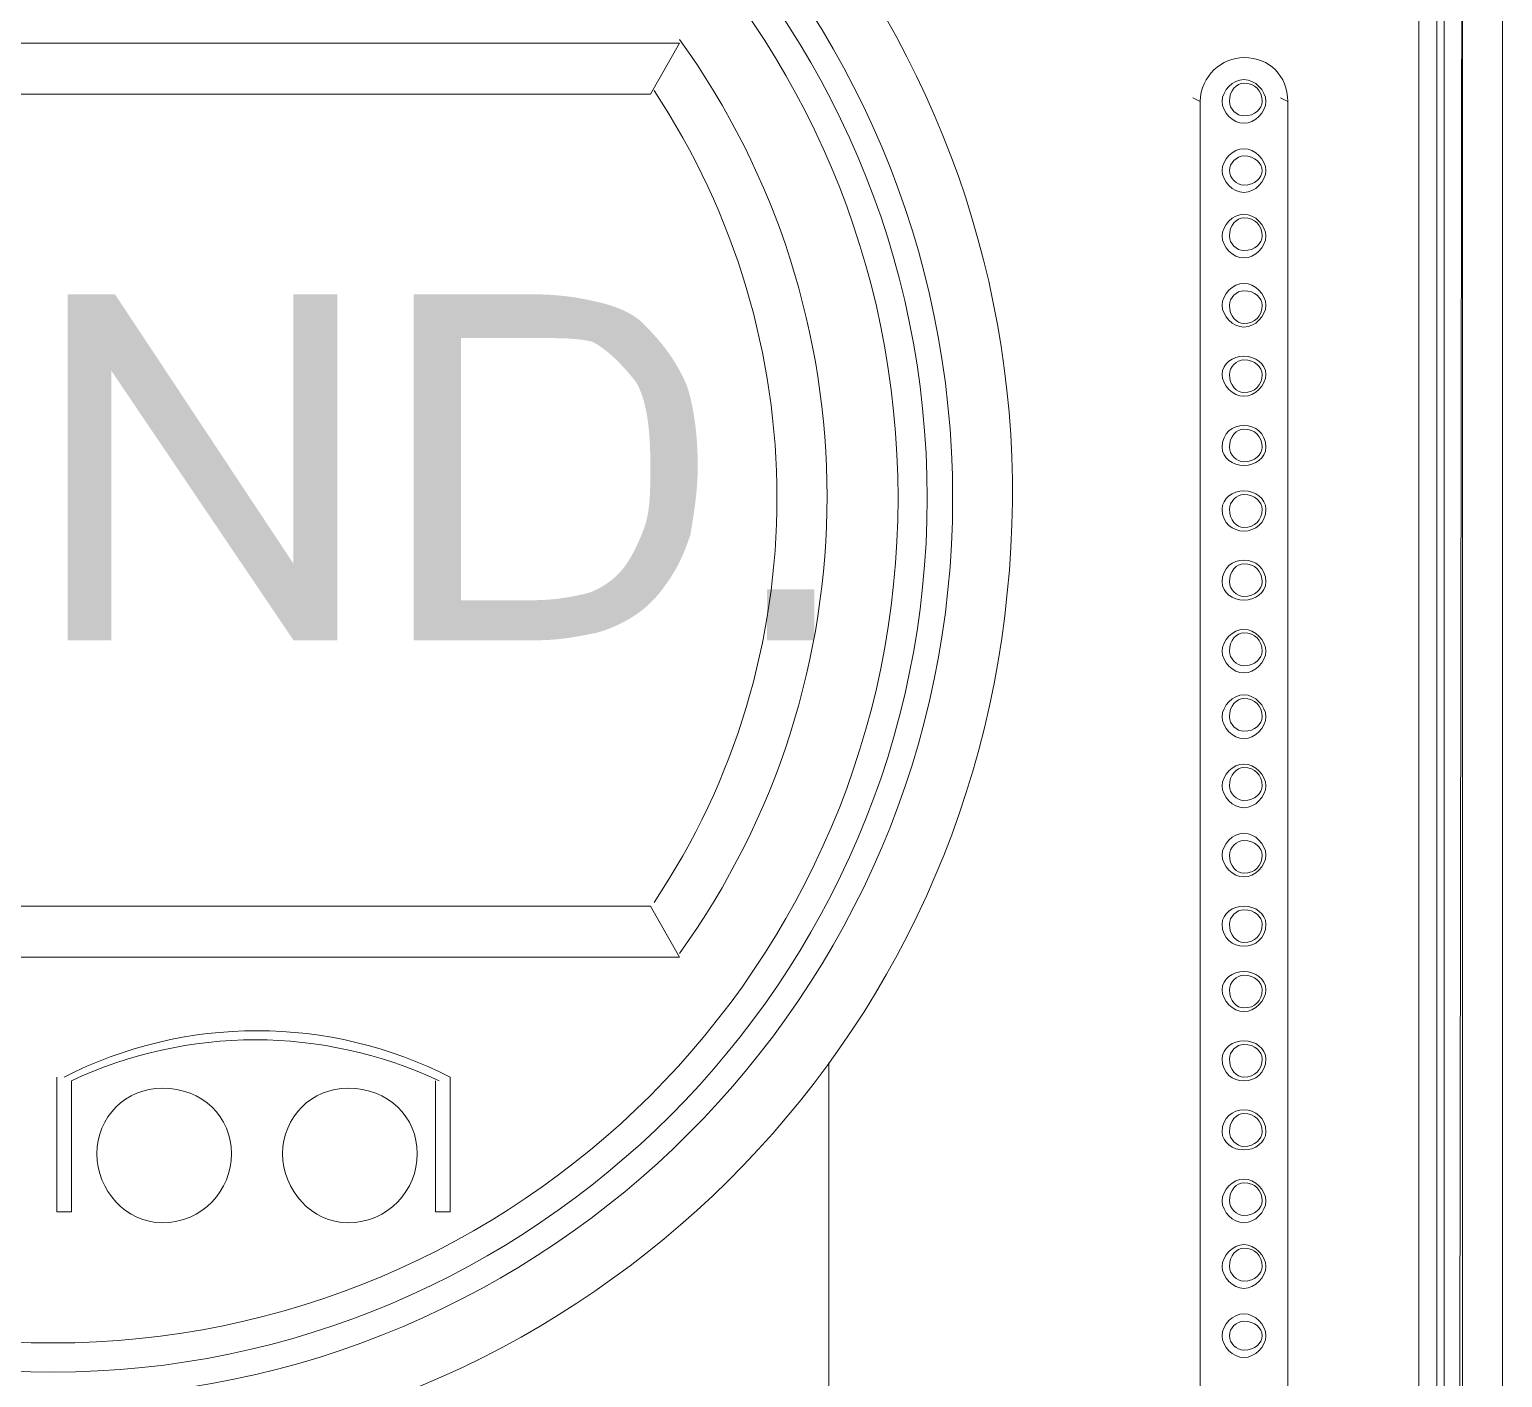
# Model space of a CAD drawing. Header units: metres. Extents: x 2999 to 3164, y 1641 to 1678.
# Drawn here: x 3008.615 to 3009.243, y 1651.648 to 1652.223 of the extents above; entities that cross this region are included whole.
import ezdxf

# ---------------------------------------------------------------- set-up
doc = ezdxf.new("R2010")
doc.units = ezdxf.units.M

msp = doc.modelspace()

# ---------------------------------------------------------------- hatches: boundary and pattern name
at = {"true_color": 0x000007}
h = msp.add_hatch(color=7, dxfattribs=at)
edge = h.paths.add_edge_path()
edge.add_line((3008.42988, 1652.01384), (3008.45005, 1652.00918))
edge.add_spline(control_points=[(3008.45005, 1652.00918), (3008.44539, 1651.99366), (3008.43763, 1651.98125), (3008.42677, 1651.97349), (3008.42677, 1651.97349), (3008.41746, 1651.96418), (3008.40349, 1651.96107), (3008.38952, 1651.96107), (3008.38952, 1651.96107), (3008.37245, 1651.96107), (3008.36004, 1651.96418), (3008.35073, 1651.97038), (3008.35073, 1651.97038), (3008.33986, 1651.97659), (3008.33365, 1651.9859), (3008.32745, 1651.99832), (3008.32745, 1651.99832), (3008.32279, 1652.01073), (3008.31969, 1652.02315), (3008.31969, 1652.03712), (3008.31969, 1652.03712), (3008.31969, 1652.05264), (3008.32279, 1652.0666), (3008.329, 1652.07747), (3008.329, 1652.07747), (3008.33521, 1652.08833), (3008.34297, 1652.09764), (3008.35383, 1652.10385), (3008.35383, 1652.10385), (3008.36469, 1652.10851), (3008.37556, 1652.11161), (3008.38952, 1652.11161), (3008.38952, 1652.11161), (3008.40349, 1652.11161), (3008.41591, 1652.10851), (3008.42522, 1652.10075), (3008.42522, 1652.10075), (3008.43608, 1652.09299), (3008.44229, 1652.08212), (3008.44695, 1652.06971)], knot_values=[0, 0, 0, 0, 0.025, 0.025, 0.025, 0.025, 0.05, 0.05, 0.05, 0.05, 0.075, 0.075, 0.075, 0.075, 0.1, 0.1, 0.1, 0.1, 0.125, 0.125, 0.125, 0.125, 0.15, 0.15, 0.15, 0.15, 0.175, 0.175, 0.175, 0.175, 0.2, 0.2, 0.2, 0.2, 0.225, 0.225, 0.225, 0.225, 1, 1, 1, 1], degree=3, periodic=0)
edge.add_line((3008.44695, 1652.06971), (3008.42832, 1652.06505))
edge.add_spline(control_points=[(3008.42832, 1652.06505), (3008.42367, 1652.07592), (3008.41901, 1652.08368), (3008.4128, 1652.08833), (3008.4128, 1652.08833), (3008.4066, 1652.09299), (3008.39884, 1652.09609), (3008.38797, 1652.09609), (3008.38797, 1652.09609), (3008.37711, 1652.09609), (3008.3678, 1652.09299), (3008.36004, 1652.08678), (3008.36004, 1652.08678), (3008.35228, 1652.08212), (3008.34762, 1652.07436), (3008.34452, 1652.06505), (3008.34452, 1652.06505), (3008.34141, 1652.05729), (3008.33986, 1652.04643), (3008.33986, 1652.03712), (3008.33986, 1652.03712), (3008.33986, 1652.0247), (3008.34141, 1652.01384), (3008.34607, 1652.00453), (3008.34607, 1652.00453), (3008.34917, 1651.99522), (3008.35538, 1651.98901), (3008.36159, 1651.98435), (3008.36159, 1651.98435), (3008.36935, 1651.9797), (3008.37866, 1651.97659), (3008.38642, 1651.97659), (3008.38642, 1651.97659), (3008.39728, 1651.97659), (3008.4066, 1651.9797), (3008.41436, 1651.9859), (3008.41436, 1651.9859), (3008.42212, 1651.99366), (3008.42677, 1652.00142), (3008.42988, 1652.01384)], knot_values=[0, 0, 0, 0, 0.025, 0.025, 0.025, 0.025, 0.05, 0.05, 0.05, 0.05, 0.075, 0.075, 0.075, 0.075, 0.1, 0.1, 0.1, 0.1, 0.125, 0.125, 0.125, 0.125, 0.15, 0.15, 0.15, 0.15, 0.175, 0.175, 0.175, 0.175, 0.2, 0.2, 0.2, 0.2, 0.225, 0.225, 0.225, 0.225, 1, 1, 1, 1], degree=3, periodic=0)
edge = h.paths.add_edge_path()
edge.add_spline(control_points=[(3008.46712, 1652.03401), (3008.46712, 1652.05885), (3008.47333, 1652.07747), (3008.4873, 1652.09144), (3008.4873, 1652.09144), (3008.49971, 1652.1054), (3008.51678, 1652.11161), (3008.53696, 1652.11161), (3008.53696, 1652.11161), (3008.55093, 1652.11161), (3008.56334, 1652.10851), (3008.57421, 1652.1023), (3008.57421, 1652.1023), (3008.58507, 1652.09609), (3008.59283, 1652.08678), (3008.59904, 1652.07592), (3008.59904, 1652.07592), (3008.60369, 1652.0635), (3008.6068, 1652.05109), (3008.6068, 1652.03557), (3008.6068, 1652.03557), (3008.6068, 1652.0216), (3008.60369, 1652.00763), (3008.59749, 1651.99677), (3008.59749, 1651.99677), (3008.59283, 1651.98435), (3008.58352, 1651.97504), (3008.57265, 1651.97038), (3008.57265, 1651.97038), (3008.56179, 1651.96418), (3008.54938, 1651.96107), (3008.53696, 1651.96107), (3008.53696, 1651.96107), (3008.52299, 1651.96107), (3008.51058, 1651.96418), (3008.49971, 1651.97038), (3008.49971, 1651.97038), (3008.48885, 1651.97659), (3008.48109, 1651.9859), (3008.47488, 1651.99832), (3008.47488, 1651.99832), (3008.47023, 1652.00918), (3008.46712, 1652.0216), (3008.46712, 1652.03401)], knot_values=[0, 0, 0, 0, 0.022727, 0.022727, 0.022727, 0.022727, 0.045455, 0.045455, 0.045455, 0.045455, 0.068182, 0.068182, 0.068182, 0.068182, 0.090909, 0.090909, 0.090909, 0.090909, 0.113636, 0.113636, 0.113636, 0.113636, 0.136364, 0.136364, 0.136364, 0.136364, 0.159091, 0.159091, 0.159091, 0.159091, 0.181818, 0.181818, 0.181818, 0.181818, 0.204545, 0.204545, 0.204545, 0.204545, 0.227273, 0.227273, 0.227273, 0.227273, 1, 1, 1, 1], degree=3, periodic=0)
edge = h.paths.add_edge_path()
edge.add_spline(control_points=[(3008.4873, 1652.03401), (3008.4873, 1652.01694), (3008.49195, 1652.00297), (3008.50126, 1651.99211), (3008.50126, 1651.99211), (3008.51058, 1651.9828), (3008.52299, 1651.97659), (3008.53696, 1651.97659), (3008.53696, 1651.97659), (3008.55093, 1651.97659), (3008.56334, 1651.9828), (3008.57265, 1651.99211), (3008.57265, 1651.99211), (3008.58197, 1652.00297), (3008.58662, 1652.01694), (3008.58662, 1652.03557), (3008.58662, 1652.03557), (3008.58662, 1652.04798), (3008.58507, 1652.05885), (3008.58041, 1652.06816), (3008.58041, 1652.06816), (3008.57731, 1652.07592), (3008.5711, 1652.08368), (3008.56334, 1652.08833), (3008.56334, 1652.08833), (3008.55558, 1652.09299), (3008.54627, 1652.09609), (3008.53696, 1652.09609), (3008.53696, 1652.09609), (3008.52299, 1652.09609), (3008.51213, 1652.09144), (3008.50126, 1652.08057), (3008.50126, 1652.08057), (3008.49195, 1652.07126), (3008.4873, 1652.05574), (3008.4873, 1652.03401)], knot_values=[0, 0, 0, 0, 0.027778, 0.027778, 0.027778, 0.027778, 0.055556, 0.055556, 0.055556, 0.055556, 0.083333, 0.083333, 0.083333, 0.083333, 0.111111, 0.111111, 0.111111, 0.111111, 0.138889, 0.138889, 0.138889, 0.138889, 0.166667, 0.166667, 0.166667, 0.166667, 0.194444, 0.194444, 0.194444, 0.194444, 0.222222, 0.222222, 0.222222, 0.222222, 1, 1, 1, 1], degree=3, periodic=0)
h.paths.add_polyline_path([(3008.63163, 1651.96262), (3008.63163, 1652.11006), (3008.6518, 1652.11006), (3008.72785, 1651.99522), (3008.72785, 1652.11006), (3008.74647, 1652.11006), (3008.74647, 1651.96262), (3008.72785, 1651.96262), (3008.65025, 1652.07747), (3008.65025, 1651.96262), (3008.63163, 1651.96262), (3008.65025, 1651.96262)])
h.paths.add_polyline_path([(3008.77906, 1651.96262), (3008.77906, 1652.11006), (3008.83028, 1652.11006), (3008.83028, 1652.11006), (3008.83163, 1652.11005), (3008.83296, 1652.11003), (3008.83428, 1652.10999), (3008.83557, 1652.10994), (3008.83685, 1652.10987), (3008.83811, 1652.10979), (3008.83935, 1652.1097), (3008.84057, 1652.1096), (3008.84176, 1652.10949), (3008.84294, 1652.10936), (3008.84409, 1652.10923), (3008.84522, 1652.10909), (3008.84632, 1652.10894), (3008.8474, 1652.10878), (3008.84845, 1652.10862), (3008.84948, 1652.10845), (3008.85048, 1652.10827), (3008.85145, 1652.1081), (3008.85239, 1652.10791), (3008.85331, 1652.10772), (3008.85419, 1652.10753), (3008.85505, 1652.10734), (3008.85587, 1652.10715), (3008.85666, 1652.10696), (3008.85763, 1652.10675), (3008.8586, 1652.10654), (3008.85956, 1652.1063), (3008.86053, 1652.10605), (3008.86148, 1652.10578), (3008.86243, 1652.1055), (3008.86337, 1652.1052), (3008.86431, 1652.10489), (3008.86523, 1652.10455), (3008.86614, 1652.10421), (3008.86703, 1652.10384), (3008.86791, 1652.10346), (3008.86878, 1652.10307), (3008.86962, 1652.10266), (3008.87045, 1652.10223), (3008.87126, 1652.10178), (3008.87205, 1652.10132), (3008.87281, 1652.10084), (3008.87355, 1652.10035), (3008.87426, 1652.09984), (3008.87495, 1652.09932), (3008.87561, 1652.09878), (3008.87624, 1652.09822), (3008.87684, 1652.09764), (3008.8778, 1652.09667), (3008.87874, 1652.0957), (3008.87967, 1652.09473), (3008.88059, 1652.09375), (3008.88148, 1652.09277), (3008.88236, 1652.09178), (3008.88323, 1652.09078), (3008.88408, 1652.08977), (3008.88491, 1652.08875), (3008.88573, 1652.08772), (3008.88653, 1652.08668), (3008.88731, 1652.08562), (3008.88808, 1652.08454), (3008.88883, 1652.08345), (3008.88957, 1652.08234), (3008.89029, 1652.0812), (3008.89099, 1652.08005), (3008.89168, 1652.07887), (3008.89235, 1652.07767), (3008.893, 1652.07645), (3008.89364, 1652.0752), (3008.89426, 1652.07391), (3008.89487, 1652.0726), (3008.89546, 1652.07126), (3008.89546, 1652.07126), (3008.89584, 1652.07008), (3008.8962, 1652.06887), (3008.89655, 1652.06763), (3008.89688, 1652.06636), (3008.8972, 1652.06506), (3008.8975, 1652.06374), (3008.89778, 1652.0624), (3008.89805, 1652.06103), (3008.8983, 1652.05964), (3008.89853, 1652.05823), (3008.89875, 1652.0568), (3008.89895, 1652.05535), (3008.89914, 1652.05389), (3008.89931, 1652.05241), (3008.89946, 1652.05092), (3008.8996, 1652.04942), (3008.89972, 1652.0479), (3008.89982, 1652.04638), (3008.89991, 1652.04485), (3008.89999, 1652.04331), (3008.90004, 1652.04177), (3008.90008, 1652.04022), (3008.90011, 1652.03867), (3008.90012, 1652.03712), (3008.90011, 1652.03577), (3008.90008, 1652.03443), (3008.90005, 1652.03311), (3008.89999, 1652.03181), (3008.89993, 1652.03052), (3008.89985, 1652.02924), (3008.89976, 1652.02797), (3008.89966, 1652.02671), (3008.89954, 1652.02547), (3008.89942, 1652.02423), (3008.89929, 1652.02301), (3008.89915, 1652.02179), (3008.899, 1652.02058), (3008.89884, 1652.01938), (3008.89868, 1652.01819), (3008.89851, 1652.017), (3008.89833, 1652.01582), (3008.89815, 1652.01464), (3008.89797, 1652.01346), (3008.89778, 1652.01229), (3008.89759, 1652.01113), (3008.8974, 1652.00996), (3008.89721, 1652.00879), (3008.89701, 1652.00763), (3008.89662, 1652.00648), (3008.89623, 1652.00537), (3008.89584, 1652.00428), (3008.89545, 1652.00322), (3008.89506, 1652.00219), (3008.89466, 1652.00118), (3008.89426, 1652.0002), (3008.89385, 1651.99924), (3008.89344, 1651.9983), (3008.89302, 1651.99738), (3008.89259, 1651.99648), (3008.89216, 1651.9956), (3008.89172, 1651.99474), (3008.89127, 1651.99389), (3008.89081, 1651.99305), (3008.89034, 1651.99223), (3008.88986, 1651.99141), (3008.88937, 1651.99061), (3008.88887, 1651.98981), (3008.88835, 1651.98902), (3008.88782, 1651.98824), (3008.88728, 1651.98746), (3008.88672, 1651.98668), (3008.88615, 1651.9859), (3008.88615, 1651.9859), (3008.88575, 1651.98532), (3008.88534, 1651.98474), (3008.88491, 1651.98416), (3008.88447, 1651.98358), (3008.88402, 1651.98301), (3008.88355, 1651.98244), (3008.88307, 1651.98187), (3008.88258, 1651.98131), (3008.88208, 1651.98075), (3008.88157, 1651.9802), (3008.88105, 1651.97965), (3008.88052, 1651.97911), (3008.87998, 1651.97858), (3008.87944, 1651.97806), (3008.87889, 1651.97755), (3008.87833, 1651.97705), (3008.87777, 1651.97656), (3008.8772, 1651.97608), (3008.87663, 1651.97562), (3008.87605, 1651.97516), (3008.87548, 1651.97472), (3008.8749, 1651.9743), (3008.87431, 1651.97388), (3008.87373, 1651.97349), (3008.87373, 1651.97349), (3008.87314, 1651.9731), (3008.87254, 1651.97271), (3008.87192, 1651.97233), (3008.87128, 1651.97194), (3008.87063, 1651.97156), (3008.86997, 1651.97118), (3008.8693, 1651.97081), (3008.86862, 1651.97044), (3008.86792, 1651.97008), (3008.86722, 1651.96972), (3008.8665, 1651.96937), (3008.86578, 1651.96903), (3008.86505, 1651.96869), (3008.86431, 1651.96836), (3008.86356, 1651.96805), (3008.86281, 1651.96774), (3008.86205, 1651.96744), (3008.86129, 1651.96716), (3008.86053, 1651.96689), (3008.85976, 1651.96663), (3008.85899, 1651.96638), (3008.85821, 1651.96615), (3008.85744, 1651.96593), (3008.85666, 1651.96573), (3008.85666, 1651.96573), (3008.85569, 1651.96553), (3008.85472, 1651.96534), (3008.85375, 1651.96515), (3008.85277, 1651.96496), (3008.8518, 1651.96477), (3008.85082, 1651.96459), (3008.84983, 1651.96441), (3008.84884, 1651.96423), (3008.84785, 1651.96406), (3008.84685, 1651.9639), (3008.84584, 1651.96374), (3008.84483, 1651.96359), (3008.8438, 1651.96345), (3008.84277, 1651.96332), (3008.84173, 1651.9632), (3008.84068, 1651.96308), (3008.83962, 1651.96298), (3008.83855, 1651.96289), (3008.83746, 1651.96281), (3008.83636, 1651.96275), (3008.83525, 1651.96269), (3008.83413, 1651.96266), (3008.83299, 1651.96263), (3008.83183, 1651.96262), (3008.83183, 1651.96262), (3008.77906, 1651.96262), (3008.83183, 1651.96262)])
h.paths.add_polyline_path([(3008.79924, 1651.9797), (3008.83028, 1651.9797), (3008.83028, 1651.9797), (3008.83143, 1651.9797), (3008.83257, 1651.97973), (3008.8337, 1651.97977), (3008.8348, 1651.97982), (3008.8359, 1651.97988), (3008.83697, 1651.97996), (3008.83803, 1651.98005), (3008.83907, 1651.98016), (3008.8401, 1651.98027), (3008.84111, 1651.98039), (3008.8421, 1651.98052), (3008.84308, 1651.98067), (3008.84404, 1651.98082), (3008.84499, 1651.98097), (3008.84592, 1651.98114), (3008.84683, 1651.98131), (3008.84773, 1651.98148), (3008.84861, 1651.98166), (3008.84947, 1651.98184), (3008.85032, 1651.98203), (3008.85116, 1651.98222), (3008.85197, 1651.98241), (3008.85277, 1651.98261), (3008.85356, 1651.9828), (3008.85414, 1651.983), (3008.85472, 1651.98322), (3008.8553, 1651.98345), (3008.85588, 1651.9837), (3008.85645, 1651.98396), (3008.85702, 1651.98423), (3008.85759, 1651.98452), (3008.85816, 1651.98481), (3008.85871, 1651.98512), (3008.85926, 1651.98544), (3008.85981, 1651.98576), (3008.86035, 1651.9861), (3008.86088, 1651.98644), (3008.8614, 1651.98679), (3008.86191, 1651.98715), (3008.86241, 1651.98751), (3008.8629, 1651.98788), (3008.86338, 1651.98826), (3008.86384, 1651.98863), (3008.8643, 1651.98901), (3008.86474, 1651.9894), (3008.86516, 1651.98978), (3008.86558, 1651.99017), (3008.86597, 1651.99056), (3008.86597, 1651.99056), (3008.86655, 1651.99115), (3008.8671, 1651.99176), (3008.86765, 1651.99238), (3008.86818, 1651.99302), (3008.86869, 1651.99367), (3008.8692, 1651.99434), (3008.86969, 1651.99503), (3008.87017, 1651.99573), (3008.87064, 1651.99645), (3008.8711, 1651.99719), (3008.87155, 1651.99794), (3008.87199, 1651.99871), (3008.87242, 1651.99949), (3008.87284, 1652.00029), (3008.87326, 1652.00111), (3008.87367, 1652.00194), (3008.87408, 1652.00279), (3008.87448, 1652.00365), (3008.87488, 1652.00453), (3008.87528, 1652.00543), (3008.87567, 1652.00635), (3008.87606, 1652.00728), (3008.87645, 1652.00822), (3008.87684, 1652.00918), (3008.87684, 1652.00918), (3008.87721, 1652.01016), (3008.87755, 1652.01116), (3008.87786, 1652.01217), (3008.87814, 1652.01319), (3008.8784, 1652.01423), (3008.87863, 1652.01529), (3008.87884, 1652.01637), (3008.87902, 1652.01746), (3008.87918, 1652.01857), (3008.87932, 1652.01969), (3008.87945, 1652.02083), (3008.87955, 1652.02199), (3008.87964, 1652.02316), (3008.87972, 1652.02435), (3008.87978, 1652.02555), (3008.87982, 1652.02677), (3008.87986, 1652.02801), (3008.87989, 1652.02926), (3008.87991, 1652.03053), (3008.87993, 1652.03182), (3008.87993, 1652.03312), (3008.87994, 1652.03443), (3008.87994, 1652.03577), (3008.87994, 1652.03712), (3008.87993, 1652.03904), (3008.87991, 1652.04093), (3008.87986, 1652.04279), (3008.8798, 1652.04461), (3008.87972, 1652.0464), (3008.87962, 1652.04815), (3008.87951, 1652.04987), (3008.87937, 1652.05155), (3008.8792, 1652.05319), (3008.87902, 1652.05479), (3008.87881, 1652.05635), (3008.87858, 1652.05788), (3008.87833, 1652.05936), (3008.87805, 1652.0608), (3008.87774, 1652.0622), (3008.87741, 1652.06356), (3008.87705, 1652.06487), (3008.87667, 1652.06614), (3008.87625, 1652.06737), (3008.87581, 1652.06855), (3008.87534, 1652.06969), (3008.87483, 1652.07078), (3008.8743, 1652.07182), (3008.87373, 1652.07281), (3008.87296, 1652.07377), (3008.87218, 1652.07472), (3008.8714, 1652.07565), (3008.87063, 1652.07656), (3008.86985, 1652.07745), (3008.86908, 1652.07832), (3008.8683, 1652.07917), (3008.86752, 1652.08), (3008.86675, 1652.08081), (3008.86597, 1652.08159), (3008.8652, 1652.08235), (3008.86442, 1652.08309), (3008.86364, 1652.08381), (3008.86287, 1652.0845), (3008.86209, 1652.08516), (3008.86132, 1652.0858), (3008.86054, 1652.08641), (3008.85976, 1652.087), (3008.85899, 1652.08755), (3008.85821, 1652.08808), (3008.85744, 1652.08858), (3008.85666, 1652.08904), (3008.85588, 1652.08948), (3008.85511, 1652.08988), (3008.85432, 1652.09007), (3008.85352, 1652.09024), (3008.85271, 1652.0904), (3008.85187, 1652.09054), (3008.85101, 1652.09067), (3008.85014, 1652.09078), (3008.84924, 1652.09088), (3008.84833, 1652.09098), (3008.84739, 1652.09106), (3008.84643, 1652.09113), (3008.84545, 1652.09119), (3008.84444, 1652.09124), (3008.84341, 1652.09129), (3008.84235, 1652.09132), (3008.84127, 1652.09135), (3008.84016, 1652.09138), (3008.83903, 1652.0914), (3008.83787, 1652.09141), (3008.83668, 1652.09142), (3008.83546, 1652.09143), (3008.83421, 1652.09143), (3008.83293, 1652.09144), (3008.83162, 1652.09144), (3008.83028, 1652.09144), (3008.79924, 1652.09144), (3008.79924, 1651.9797), (3008.79924, 1652.09144)])
h.paths.add_polyline_path([(3008.9296, 1651.96262), (3008.9296, 1651.98435), (3008.94978, 1651.98435), (3008.94978, 1651.96262), (3008.9296, 1651.96262), (3008.94978, 1651.96262)])

# ---------------------------------------------------------------- linework, layer by layer
at = {"color": 7, "linetype": 'Continuous', "lineweight": 20, "true_color": 0x000007}
for points in [[(3009.2074, 1650.87005), (3009.2074, 1652.59271), (3009.2074, 1652.59271)], [(3009.21826, 1652.45925), (3009.21516, 1652.46235), (3009.21826, 1652.59737), (3009.21516, 1652.59271), (3009.21516, 1650.87005)], [(3009.2431, 1652.5834), (3009.2431, 1650.15771), (3009.2431, 1650.15771)], [(3009.2431, 1652.57564), (3009.2431, 1650.15616), (3009.2431, 1650.15616)], [(3009.22602, 1650.21979), (3009.22292, 1650.22134), (3009.22602, 1652.46546), (3009.22292, 1652.46856)], [(3009.22602, 1650.21979), (3009.22602, 1652.46546), (3009.21826, 1652.45925), (3009.21826, 1650.21979)], [(3008.35538, 1652.21714), (3008.89236, 1652.21714), (3008.89236, 1652.21714)], [(3008.3678, 1652.19542), (3008.87994, 1652.19542), (3008.89236, 1652.21714)], [(3009.11428, 1652.19231), (3009.11118, 1652.19386), (3009.11118, 1652.19386)], [(3009.11428, 1652.19231), (3009.11428, 1651.53273), (3009.11428, 1651.53273)], [(3009.11428, 1652.19231), (3009.11428, 1651.53273), (3009.11428, 1651.53273)], [(3009.15153, 1652.19231), (3009.14843, 1652.19386), (3009.14843, 1652.19386)], [(3009.15153, 1651.53273), (3009.15153, 1652.19231), (3009.15153, 1652.19231)], [(3009.15153, 1651.53273), (3009.15153, 1652.19231), (3009.15153, 1652.19231)], [(3008.87994, 1651.84933), (3008.3678, 1651.84933), (3008.3678, 1651.84933)], [(3008.87994, 1651.84933), (3008.89236, 1651.8276), (3008.89236, 1651.8276)], [(3008.89236, 1651.8276), (3008.35538, 1651.8276), (3008.35538, 1651.8276)], [(3008.95599, 1651.7826), (3008.95599, 1651.57309), (3008.95599, 1651.57309)], [(3008.63318, 1651.77484), (3008.63318, 1651.71897), (3008.62697, 1651.71897), (3008.62697, 1651.77639)], [(3008.79458, 1651.77639), (3008.79458, 1651.71897), (3008.78838, 1651.71897)], [(3008.78838, 1651.71897), (3008.78838, 1651.77484), (3008.78838, 1651.77484)]]:
    msp.add_lwpolyline(points, dxfattribs=at)
for points, knots in [([(3008.54162, 1652.4251), (3008.33521, 1652.3832), (3008.19553, 1652.19076), (3008.21726, 1651.9828), (3008.21726, 1651.9828), (3008.23743, 1651.77329), (3008.41436, 1651.61344), (3008.62542, 1651.61344), (3008.62542, 1651.61344), (3008.83493, 1651.61344), (3009.01186, 1651.77329), (3009.03203, 1651.9828), (3009.03203, 1651.9828), (3009.05376, 1652.19076), (3008.91408, 1652.3832), (3008.70767, 1652.4251)], [0, 0, 0, 0, 0.0625, 0.0625, 0.0625, 0.062501, 0.125, 0.125, 0.125, 0.125001, 0.1875, 0.1875, 0.1875, 0.187501, 1, 1, 1, 1]), ([(3009.00875, 1652.02315), (3009.00875, 1652.23577), (3008.83649, 1652.40803), (3008.62542, 1652.40803), (3008.62542, 1652.40803), (3008.4128, 1652.40803), (3008.24054, 1652.23577), (3008.24054, 1652.02315), (3008.24054, 1652.02315), (3008.24054, 1651.81209), (3008.4128, 1651.63982), (3008.62542, 1651.63982), (3008.62542, 1651.63982), (3008.83649, 1651.63982), (3009.00875, 1651.81209), (3009.00875, 1652.02315)], [0, 0, 0, 0, 0.0625, 0.0625, 0.0625, 0.062501, 0.125, 0.125, 0.125, 0.125001, 0.1875, 0.1875, 0.1875, 0.187501, 1, 1, 1, 1]), ([(3008.99789, 1652.02315), (3008.99789, 1652.22956), (3008.83028, 1652.39562), (3008.62542, 1652.39562), (3008.62542, 1652.39562), (3008.41901, 1652.39562), (3008.25295, 1652.22956), (3008.25295, 1652.02315), (3008.25295, 1652.02315), (3008.25295, 1651.81829), (3008.41901, 1651.65068), (3008.62542, 1651.65068), (3008.62542, 1651.65068), (3008.83028, 1651.65068), (3008.99789, 1651.81829), (3008.99789, 1652.02315)], [0, 0, 0, 0, 0.0625, 0.0625, 0.0625, 0.062501, 0.125, 0.125, 0.125, 0.125001, 0.1875, 0.1875, 0.1875, 0.187501, 1, 1, 1, 1]), ([(3008.98547, 1652.02315), (3008.98547, 1652.22335), (3008.82407, 1652.38475), (3008.62542, 1652.38475), (3008.62542, 1652.38475), (3008.42522, 1652.38475), (3008.26382, 1652.22335), (3008.26382, 1652.02315), (3008.26382, 1652.02315), (3008.26382, 1651.8245), (3008.42522, 1651.6631), (3008.62542, 1651.6631), (3008.62542, 1651.6631), (3008.82407, 1651.6631), (3008.98547, 1651.8245), (3008.98547, 1652.02315)], [0, 0, 0, 0, 0.0625, 0.0625, 0.0625, 0.062501, 0.125, 0.125, 0.125, 0.125001, 0.1875, 0.1875, 0.1875, 0.187501, 1, 1, 1, 1]), ([(3009.15153, 1652.19231), (3009.15153, 1652.20318), (3009.14377, 1652.21094), (3009.13291, 1652.21094), (3009.13291, 1652.21094), (3009.1236, 1652.21094), (3009.11428, 1652.20318), (3009.11428, 1652.19231)], [0, 0, 0, 0, 0.125, 0.125, 0.125, 0.125001, 1, 1, 1, 1]), ([(3009.15153, 1652.19231), (3009.15153, 1652.20318), (3009.14377, 1652.21094), (3009.13291, 1652.21094), (3009.13291, 1652.21094), (3009.1236, 1652.21094), (3009.11428, 1652.20318), (3009.11428, 1652.19231)], [0, 0, 0, 0, 0.125, 0.125, 0.125, 0.125001, 1, 1, 1, 1]), ([(3009.14222, 1652.19231), (3009.14222, 1652.19697), (3009.13756, 1652.20162), (3009.13291, 1652.20162), (3009.13291, 1652.20162), (3009.12825, 1652.20162), (3009.1236, 1652.19697), (3009.1236, 1652.19231), (3009.1236, 1652.19231), (3009.1236, 1652.18766), (3009.12825, 1652.183), (3009.13291, 1652.183), (3009.13291, 1652.183), (3009.13756, 1652.183), (3009.14222, 1652.18766), (3009.14222, 1652.19231)], [0, 0, 0, 0, 0.0625, 0.0625, 0.0625, 0.062501, 0.125, 0.125, 0.125, 0.125001, 0.1875, 0.1875, 0.1875, 0.187501, 1, 1, 1, 1]), ([(3009.14067, 1652.19231), (3009.14067, 1652.19697), (3009.13756, 1652.20007), (3009.13291, 1652.20007), (3009.13291, 1652.20007), (3009.1298, 1652.20007), (3009.1267, 1652.19697), (3009.1267, 1652.19231), (3009.1267, 1652.19231), (3009.1267, 1652.18921), (3009.1298, 1652.1861), (3009.13291, 1652.1861), (3009.13291, 1652.1861), (3009.13756, 1652.1861), (3009.14067, 1652.18921), (3009.14067, 1652.19231)], [0, 0, 0, 0, 0.0625, 0.0625, 0.0625, 0.062501, 0.125, 0.125, 0.125, 0.125001, 0.1875, 0.1875, 0.1875, 0.187501, 1, 1, 1, 1]), ([(3009.14222, 1652.16283), (3009.14222, 1652.16748), (3009.13756, 1652.17214), (3009.13291, 1652.17214), (3009.13291, 1652.17214), (3009.12825, 1652.17214), (3009.1236, 1652.16748), (3009.1236, 1652.16283), (3009.1236, 1652.16283), (3009.1236, 1652.15817), (3009.12825, 1652.15351), (3009.13291, 1652.15351), (3009.13291, 1652.15351), (3009.13756, 1652.15351), (3009.14222, 1652.15817), (3009.14222, 1652.16283)], [0, 0, 0, 0, 0.0625, 0.0625, 0.0625, 0.062501, 0.125, 0.125, 0.125, 0.125001, 0.1875, 0.1875, 0.1875, 0.187501, 1, 1, 1, 1]), ([(3009.14067, 1652.16283), (3009.14067, 1652.16593), (3009.13756, 1652.16903), (3009.13291, 1652.16903), (3009.13291, 1652.16903), (3009.1298, 1652.16903), (3009.1267, 1652.16593), (3009.1267, 1652.16283), (3009.1267, 1652.16283), (3009.1267, 1652.15972), (3009.1298, 1652.15662), (3009.13291, 1652.15662), (3009.13291, 1652.15662), (3009.13756, 1652.15662), (3009.14067, 1652.15972), (3009.14067, 1652.16283)], [0, 0, 0, 0, 0.0625, 0.0625, 0.0625, 0.062501, 0.125, 0.125, 0.125, 0.125001, 0.1875, 0.1875, 0.1875, 0.187501, 1, 1, 1, 1]), ([(3009.14222, 1652.13489), (3009.14222, 1652.13955), (3009.13756, 1652.1442), (3009.13291, 1652.1442), (3009.13291, 1652.1442), (3009.12825, 1652.1442), (3009.1236, 1652.13955), (3009.1236, 1652.13489), (3009.1236, 1652.13489), (3009.1236, 1652.13023), (3009.12825, 1652.12558), (3009.13291, 1652.12558), (3009.13291, 1652.12558), (3009.13756, 1652.12558), (3009.14222, 1652.13023), (3009.14222, 1652.13489)], [0, 0, 0, 0, 0.0625, 0.0625, 0.0625, 0.062501, 0.125, 0.125, 0.125, 0.125001, 0.1875, 0.1875, 0.1875, 0.187501, 1, 1, 1, 1]), ([(3009.14067, 1652.13489), (3009.14067, 1652.13955), (3009.13756, 1652.14265), (3009.13291, 1652.14265), (3009.13291, 1652.14265), (3009.1298, 1652.14265), (3009.1267, 1652.13955), (3009.1267, 1652.13489), (3009.1267, 1652.13489), (3009.1267, 1652.13179), (3009.1298, 1652.12868), (3009.13291, 1652.12868), (3009.13291, 1652.12868), (3009.13756, 1652.12868), (3009.14067, 1652.13179), (3009.14067, 1652.13489)], [0, 0, 0, 0, 0.0625, 0.0625, 0.0625, 0.062501, 0.125, 0.125, 0.125, 0.125001, 0.1875, 0.1875, 0.1875, 0.187501, 1, 1, 1, 1]), ([(3009.14222, 1652.1054), (3009.14222, 1652.11006), (3009.13756, 1652.11472), (3009.13291, 1652.11472), (3009.13291, 1652.11472), (3009.12825, 1652.11472), (3009.1236, 1652.11006), (3009.1236, 1652.1054), (3009.1236, 1652.1054), (3009.1236, 1652.10075), (3009.12825, 1652.09609), (3009.13291, 1652.09609), (3009.13291, 1652.09609), (3009.13756, 1652.09609), (3009.14222, 1652.10075), (3009.14222, 1652.1054)], [0, 0, 0, 0, 0.0625, 0.0625, 0.0625, 0.062501, 0.125, 0.125, 0.125, 0.125001, 0.1875, 0.1875, 0.1875, 0.187501, 1, 1, 1, 1]), ([(3009.14067, 1652.1054), (3009.14067, 1652.10851), (3009.13756, 1652.11161), (3009.13291, 1652.11161), (3009.13291, 1652.11161), (3009.1298, 1652.11161), (3009.1267, 1652.10851), (3009.1267, 1652.1054), (3009.1267, 1652.1054), (3009.1267, 1652.10075), (3009.1298, 1652.09764), (3009.13291, 1652.09764), (3009.13291, 1652.09764), (3009.13756, 1652.09764), (3009.14067, 1652.10075), (3009.14067, 1652.1054)], [0, 0, 0, 0, 0.0625, 0.0625, 0.0625, 0.062501, 0.125, 0.125, 0.125, 0.125001, 0.1875, 0.1875, 0.1875, 0.187501, 1, 1, 1, 1]), ([(3009.14222, 1652.07592), (3009.14222, 1652.08057), (3009.13756, 1652.08368), (3009.13291, 1652.08368), (3009.13291, 1652.08368), (3009.12825, 1652.08368), (3009.1236, 1652.08057), (3009.1236, 1652.07592), (3009.1236, 1652.07592), (3009.1236, 1652.07126), (3009.12825, 1652.0666), (3009.13291, 1652.0666), (3009.13291, 1652.0666), (3009.13756, 1652.0666), (3009.14222, 1652.07126), (3009.14222, 1652.07592)], [0, 0, 0, 0, 0.0625, 0.0625, 0.0625, 0.062501, 0.125, 0.125, 0.125, 0.125001, 0.1875, 0.1875, 0.1875, 0.187501, 1, 1, 1, 1]), ([(3009.14067, 1652.07592), (3009.14067, 1652.07902), (3009.13756, 1652.08212), (3009.13291, 1652.08212), (3009.13291, 1652.08212), (3009.1298, 1652.08212), (3009.1267, 1652.07902), (3009.1267, 1652.07592), (3009.1267, 1652.07592), (3009.1267, 1652.07126), (3009.1298, 1652.06816), (3009.13291, 1652.06816), (3009.13291, 1652.06816), (3009.13756, 1652.06816), (3009.14067, 1652.07126), (3009.14067, 1652.07592)], [0, 0, 0, 0, 0.0625, 0.0625, 0.0625, 0.062501, 0.125, 0.125, 0.125, 0.125001, 0.1875, 0.1875, 0.1875, 0.187501, 1, 1, 1, 1]), ([(3009.14222, 1652.04488), (3009.14222, 1652.05109), (3009.13756, 1652.05419), (3009.13291, 1652.05419), (3009.13291, 1652.05419), (3009.12825, 1652.05419), (3009.1236, 1652.05109), (3009.1236, 1652.04488), (3009.1236, 1652.04488), (3009.1236, 1652.04022), (3009.12825, 1652.03712), (3009.13291, 1652.03712), (3009.13291, 1652.03712), (3009.13756, 1652.03712), (3009.14222, 1652.04022), (3009.14222, 1652.04488)], [0, 0, 0, 0, 0.0625, 0.0625, 0.0625, 0.062501, 0.125, 0.125, 0.125, 0.125001, 0.1875, 0.1875, 0.1875, 0.187501, 1, 1, 1, 1]), ([(3009.14067, 1652.04488), (3009.14067, 1652.04953), (3009.13756, 1652.05264), (3009.13291, 1652.05264), (3009.13291, 1652.05264), (3009.1298, 1652.05264), (3009.1267, 1652.04953), (3009.1267, 1652.04488), (3009.1267, 1652.04488), (3009.1267, 1652.04177), (3009.1298, 1652.03867), (3009.13291, 1652.03867), (3009.13291, 1652.03867), (3009.13756, 1652.03867), (3009.14067, 1652.04177), (3009.14067, 1652.04488)], [0, 0, 0, 0, 0.0625, 0.0625, 0.0625, 0.062501, 0.125, 0.125, 0.125, 0.125001, 0.1875, 0.1875, 0.1875, 0.187501, 1, 1, 1, 1]), ([(3009.14222, 1652.01849), (3009.14222, 1652.02315), (3009.13756, 1652.02625), (3009.13291, 1652.02625), (3009.13291, 1652.02625), (3009.12825, 1652.02625), (3009.1236, 1652.02315), (3009.1236, 1652.01849), (3009.1236, 1652.01849), (3009.1236, 1652.01229), (3009.12825, 1652.00918), (3009.13291, 1652.00918), (3009.13291, 1652.00918), (3009.13756, 1652.00918), (3009.14222, 1652.01229), (3009.14222, 1652.01849)], [0, 0, 0, 0, 0.0625, 0.0625, 0.0625, 0.062501, 0.125, 0.125, 0.125, 0.125001, 0.1875, 0.1875, 0.1875, 0.187501, 1, 1, 1, 1]), ([(3009.14067, 1652.01849), (3009.14067, 1652.0216), (3009.13756, 1652.0247), (3009.13291, 1652.0247), (3009.13291, 1652.0247), (3009.1298, 1652.0247), (3009.1267, 1652.0216), (3009.1267, 1652.01849), (3009.1267, 1652.01849), (3009.1267, 1652.01384), (3009.1298, 1652.01073), (3009.13291, 1652.01073), (3009.13291, 1652.01073), (3009.13756, 1652.01073), (3009.14067, 1652.01384), (3009.14067, 1652.01849)], [0, 0, 0, 0, 0.0625, 0.0625, 0.0625, 0.062501, 0.125, 0.125, 0.125, 0.125001, 0.1875, 0.1875, 0.1875, 0.187501, 1, 1, 1, 1]), ([(3009.14222, 1651.98746), (3009.14222, 1651.99366), (3009.13756, 1651.99677), (3009.13291, 1651.99677), (3009.13291, 1651.99677), (3009.12825, 1651.99677), (3009.1236, 1651.99366), (3009.1236, 1651.98746), (3009.1236, 1651.98746), (3009.1236, 1651.9828), (3009.12825, 1651.9797), (3009.13291, 1651.9797), (3009.13291, 1651.9797), (3009.13756, 1651.9797), (3009.14222, 1651.9828), (3009.14222, 1651.98746)], [0, 0, 0, 0, 0.0625, 0.0625, 0.0625, 0.062501, 0.125, 0.125, 0.125, 0.125001, 0.1875, 0.1875, 0.1875, 0.187501, 1, 1, 1, 1]), ([(3009.14067, 1651.98746), (3009.14067, 1651.99211), (3009.13756, 1651.99522), (3009.13291, 1651.99522), (3009.13291, 1651.99522), (3009.1298, 1651.99522), (3009.1267, 1651.99211), (3009.1267, 1651.98746), (3009.1267, 1651.98746), (3009.1267, 1651.98435), (3009.1298, 1651.98125), (3009.13291, 1651.98125), (3009.13291, 1651.98125), (3009.13756, 1651.98125), (3009.14067, 1651.98435), (3009.14067, 1651.98746)], [0, 0, 0, 0, 0.0625, 0.0625, 0.0625, 0.062501, 0.125, 0.125, 0.125, 0.125001, 0.1875, 0.1875, 0.1875, 0.187501, 1, 1, 1, 1]), ([(3009.14222, 1651.95797), (3009.14222, 1651.96262), (3009.13756, 1651.96728), (3009.13291, 1651.96728), (3009.13291, 1651.96728), (3009.12825, 1651.96728), (3009.1236, 1651.96262), (3009.1236, 1651.95797), (3009.1236, 1651.95797), (3009.1236, 1651.95331), (3009.12825, 1651.94866), (3009.13291, 1651.94866), (3009.13291, 1651.94866), (3009.13756, 1651.94866), (3009.14222, 1651.95331), (3009.14222, 1651.95797)], [0, 0, 0, 0, 0.0625, 0.0625, 0.0625, 0.062501, 0.125, 0.125, 0.125, 0.125001, 0.1875, 0.1875, 0.1875, 0.187501, 1, 1, 1, 1]), ([(3009.14067, 1651.95797), (3009.14067, 1651.96262), (3009.13756, 1651.96573), (3009.13291, 1651.96573), (3009.13291, 1651.96573), (3009.1298, 1651.96573), (3009.1267, 1651.96262), (3009.1267, 1651.95797), (3009.1267, 1651.95797), (3009.1267, 1651.95486), (3009.1298, 1651.95176), (3009.13291, 1651.95176), (3009.13291, 1651.95176), (3009.13756, 1651.95176), (3009.14067, 1651.95486), (3009.14067, 1651.95797)], [0, 0, 0, 0, 0.0625, 0.0625, 0.0625, 0.062501, 0.125, 0.125, 0.125, 0.125001, 0.1875, 0.1875, 0.1875, 0.187501, 1, 1, 1, 1]), ([(3009.14222, 1651.93003), (3009.14222, 1651.93469), (3009.13756, 1651.93935), (3009.13291, 1651.93935), (3009.13291, 1651.93935), (3009.12825, 1651.93935), (3009.1236, 1651.93469), (3009.1236, 1651.93003), (3009.1236, 1651.93003), (3009.1236, 1651.92538), (3009.12825, 1651.92072), (3009.13291, 1651.92072), (3009.13291, 1651.92072), (3009.13756, 1651.92072), (3009.14222, 1651.92538), (3009.14222, 1651.93003)], [0, 0, 0, 0, 0.0625, 0.0625, 0.0625, 0.062501, 0.125, 0.125, 0.125, 0.125001, 0.1875, 0.1875, 0.1875, 0.187501, 1, 1, 1, 1]), ([(3009.14067, 1651.93003), (3009.14067, 1651.93469), (3009.13756, 1651.93779), (3009.13291, 1651.93779), (3009.13291, 1651.93779), (3009.1298, 1651.93779), (3009.1267, 1651.93469), (3009.1267, 1651.93003), (3009.1267, 1651.93003), (3009.1267, 1651.92693), (3009.1298, 1651.92383), (3009.13291, 1651.92383), (3009.13291, 1651.92383), (3009.13756, 1651.92383), (3009.14067, 1651.92693), (3009.14067, 1651.93003)], [0, 0, 0, 0, 0.0625, 0.0625, 0.0625, 0.062501, 0.125, 0.125, 0.125, 0.125001, 0.1875, 0.1875, 0.1875, 0.187501, 1, 1, 1, 1]), ([(3009.14222, 1651.90055), (3009.14222, 1651.9052), (3009.13756, 1651.90986), (3009.13291, 1651.90986), (3009.13291, 1651.90986), (3009.12825, 1651.90986), (3009.1236, 1651.9052), (3009.1236, 1651.90055), (3009.1236, 1651.90055), (3009.1236, 1651.89589), (3009.12825, 1651.89123), (3009.13291, 1651.89123), (3009.13291, 1651.89123), (3009.13756, 1651.89123), (3009.14222, 1651.89589), (3009.14222, 1651.90055)], [0, 0, 0, 0, 0.0625, 0.0625, 0.0625, 0.062501, 0.125, 0.125, 0.125, 0.125001, 0.1875, 0.1875, 0.1875, 0.187501, 1, 1, 1, 1]), ([(3009.14067, 1651.90055), (3009.14067, 1651.9052), (3009.13756, 1651.90831), (3009.13291, 1651.90831), (3009.13291, 1651.90831), (3009.1298, 1651.90831), (3009.1267, 1651.9052), (3009.1267, 1651.90055), (3009.1267, 1651.90055), (3009.1267, 1651.89744), (3009.1298, 1651.89434), (3009.13291, 1651.89434), (3009.13291, 1651.89434), (3009.13756, 1651.89434), (3009.14067, 1651.89744), (3009.14067, 1651.90055)], [0, 0, 0, 0, 0.0625, 0.0625, 0.0625, 0.062501, 0.125, 0.125, 0.125, 0.125001, 0.1875, 0.1875, 0.1875, 0.187501, 1, 1, 1, 1]), ([(3009.14222, 1651.87106), (3009.14222, 1651.87572), (3009.13756, 1651.88037), (3009.13291, 1651.88037), (3009.13291, 1651.88037), (3009.12825, 1651.88037), (3009.1236, 1651.87572), (3009.1236, 1651.87106), (3009.1236, 1651.87106), (3009.1236, 1651.8664), (3009.12825, 1651.86175), (3009.13291, 1651.86175), (3009.13291, 1651.86175), (3009.13756, 1651.86175), (3009.14222, 1651.8664), (3009.14222, 1651.87106)], [0, 0, 0, 0, 0.0625, 0.0625, 0.0625, 0.062501, 0.125, 0.125, 0.125, 0.125001, 0.1875, 0.1875, 0.1875, 0.187501, 1, 1, 1, 1]), ([(3009.14067, 1651.87106), (3009.14067, 1651.87416), (3009.13756, 1651.87727), (3009.13291, 1651.87727), (3009.13291, 1651.87727), (3009.1298, 1651.87727), (3009.1267, 1651.87416), (3009.1267, 1651.87106), (3009.1267, 1651.87106), (3009.1267, 1651.8664), (3009.1298, 1651.8633), (3009.13291, 1651.8633), (3009.13291, 1651.8633), (3009.13756, 1651.8633), (3009.14067, 1651.8664), (3009.14067, 1651.87106)], [0, 0, 0, 0, 0.0625, 0.0625, 0.0625, 0.062501, 0.125, 0.125, 0.125, 0.125001, 0.1875, 0.1875, 0.1875, 0.187501, 1, 1, 1, 1]), ([(3009.14222, 1651.84157), (3009.14222, 1651.84623), (3009.13756, 1651.84933), (3009.13291, 1651.84933), (3009.13291, 1651.84933), (3009.12825, 1651.84933), (3009.1236, 1651.84623), (3009.1236, 1651.84157), (3009.1236, 1651.84157), (3009.1236, 1651.83536), (3009.12825, 1651.83226), (3009.13291, 1651.83226), (3009.13291, 1651.83226), (3009.13756, 1651.83226), (3009.14222, 1651.83536), (3009.14222, 1651.84157)], [0, 0, 0, 0, 0.0625, 0.0625, 0.0625, 0.062501, 0.125, 0.125, 0.125, 0.125001, 0.1875, 0.1875, 0.1875, 0.187501, 1, 1, 1, 1]), ([(3009.14067, 1651.84157), (3009.14067, 1651.84468), (3009.13756, 1651.84778), (3009.13291, 1651.84778), (3009.13291, 1651.84778), (3009.1298, 1651.84778), (3009.1267, 1651.84468), (3009.1267, 1651.84157), (3009.1267, 1651.84157), (3009.1267, 1651.83692), (3009.1298, 1651.83381), (3009.13291, 1651.83381), (3009.13291, 1651.83381), (3009.13756, 1651.83381), (3009.14067, 1651.83692), (3009.14067, 1651.84157)], [0, 0, 0, 0, 0.0625, 0.0625, 0.0625, 0.062501, 0.125, 0.125, 0.125, 0.125001, 0.1875, 0.1875, 0.1875, 0.187501, 1, 1, 1, 1]), ([(3009.14222, 1651.81364), (3009.14222, 1651.81829), (3009.13756, 1651.8214), (3009.13291, 1651.8214), (3009.13291, 1651.8214), (3009.12825, 1651.8214), (3009.1236, 1651.81829), (3009.1236, 1651.81364), (3009.1236, 1651.81364), (3009.1236, 1651.80898), (3009.12825, 1651.80433), (3009.13291, 1651.80433), (3009.13291, 1651.80433), (3009.13756, 1651.80433), (3009.14222, 1651.80898), (3009.14222, 1651.81364)], [0, 0, 0, 0, 0.0625, 0.0625, 0.0625, 0.062501, 0.125, 0.125, 0.125, 0.125001, 0.1875, 0.1875, 0.1875, 0.187501, 1, 1, 1, 1]), ([(3009.14067, 1651.81364), (3009.14067, 1651.81674), (3009.13756, 1651.81985), (3009.13291, 1651.81985), (3009.13291, 1651.81985), (3009.1298, 1651.81985), (3009.1267, 1651.81674), (3009.1267, 1651.81364), (3009.1267, 1651.81364), (3009.1267, 1651.80898), (3009.1298, 1651.80588), (3009.13291, 1651.80588), (3009.13291, 1651.80588), (3009.13756, 1651.80588), (3009.14067, 1651.80898), (3009.14067, 1651.81364)], [0, 0, 0, 0, 0.0625, 0.0625, 0.0625, 0.062501, 0.125, 0.125, 0.125, 0.125001, 0.1875, 0.1875, 0.1875, 0.187501, 1, 1, 1, 1]), ([(3009.14222, 1651.78415), (3009.14222, 1651.78881), (3009.13756, 1651.79191), (3009.13291, 1651.79191), (3009.13291, 1651.79191), (3009.12825, 1651.79191), (3009.1236, 1651.78881), (3009.1236, 1651.78415), (3009.1236, 1651.78415), (3009.1236, 1651.77794), (3009.12825, 1651.77484), (3009.13291, 1651.77484), (3009.13291, 1651.77484), (3009.13756, 1651.77484), (3009.14222, 1651.77794), (3009.14222, 1651.78415)], [0, 0, 0, 0, 0.0625, 0.0625, 0.0625, 0.062501, 0.125, 0.125, 0.125, 0.125001, 0.1875, 0.1875, 0.1875, 0.187501, 1, 1, 1, 1]), ([(3009.14067, 1651.78415), (3009.14067, 1651.78725), (3009.13756, 1651.79036), (3009.13291, 1651.79036), (3009.13291, 1651.79036), (3009.1298, 1651.79036), (3009.1267, 1651.78725), (3009.1267, 1651.78415), (3009.1267, 1651.78415), (3009.1267, 1651.77949), (3009.1298, 1651.77639), (3009.13291, 1651.77639), (3009.13291, 1651.77639), (3009.13756, 1651.77639), (3009.14067, 1651.77949), (3009.14067, 1651.78415)], [0, 0, 0, 0, 0.0625, 0.0625, 0.0625, 0.062501, 0.125, 0.125, 0.125, 0.125001, 0.1875, 0.1875, 0.1875, 0.187501, 1, 1, 1, 1]), ([(3008.70147, 1651.7438), (3008.70147, 1651.75932), (3008.68905, 1651.77173), (3008.67198, 1651.77173), (3008.67198, 1651.77173), (3008.65646, 1651.77173), (3008.64404, 1651.75932), (3008.64404, 1651.7438), (3008.64404, 1651.7438), (3008.64404, 1651.72828), (3008.65646, 1651.71431), (3008.67198, 1651.71431), (3008.67198, 1651.71431), (3008.68905, 1651.71431), (3008.70147, 1651.72828), (3008.70147, 1651.7438)], [0, 0, 0, 0, 0.0625, 0.0625, 0.0625, 0.062501, 0.125, 0.125, 0.125, 0.125001, 0.1875, 0.1875, 0.1875, 0.187501, 1, 1, 1, 1]), ([(3008.78062, 1651.7438), (3008.78062, 1651.75932), (3008.7682, 1651.77173), (3008.75113, 1651.77173), (3008.75113, 1651.77173), (3008.73561, 1651.77173), (3008.72319, 1651.75932), (3008.72319, 1651.7438), (3008.72319, 1651.7438), (3008.72319, 1651.72828), (3008.73561, 1651.71431), (3008.75113, 1651.71431), (3008.75113, 1651.71431), (3008.7682, 1651.71431), (3008.78062, 1651.72828), (3008.78062, 1651.7438)], [0, 0, 0, 0, 0.0625, 0.0625, 0.0625, 0.062501, 0.125, 0.125, 0.125, 0.125001, 0.1875, 0.1875, 0.1875, 0.187501, 1, 1, 1, 1]), ([(3009.14222, 1651.75311), (3009.14222, 1651.75932), (3009.13756, 1651.76242), (3009.13291, 1651.76242), (3009.13291, 1651.76242), (3009.12825, 1651.76242), (3009.1236, 1651.75932), (3009.1236, 1651.75311), (3009.1236, 1651.75311), (3009.1236, 1651.74846), (3009.12825, 1651.74535), (3009.13291, 1651.74535), (3009.13291, 1651.74535), (3009.13756, 1651.74535), (3009.14222, 1651.74846), (3009.14222, 1651.75311)], [0, 0, 0, 0, 0.0625, 0.0625, 0.0625, 0.062501, 0.125, 0.125, 0.125, 0.125001, 0.1875, 0.1875, 0.1875, 0.187501, 1, 1, 1, 1]), ([(3009.14067, 1651.75311), (3009.14067, 1651.75777), (3009.13756, 1651.76087), (3009.13291, 1651.76087), (3009.13291, 1651.76087), (3009.1298, 1651.76087), (3009.1267, 1651.75777), (3009.1267, 1651.75311), (3009.1267, 1651.75311), (3009.1267, 1651.75001), (3009.1298, 1651.7469), (3009.13291, 1651.7469), (3009.13291, 1651.7469), (3009.13756, 1651.7469), (3009.14067, 1651.75001), (3009.14067, 1651.75311)], [0, 0, 0, 0, 0.0625, 0.0625, 0.0625, 0.062501, 0.125, 0.125, 0.125, 0.125001, 0.1875, 0.1875, 0.1875, 0.187501, 1, 1, 1, 1]), ([(3009.14222, 1651.72362), (3009.14222, 1651.72828), (3009.13756, 1651.73294), (3009.13291, 1651.73294), (3009.13291, 1651.73294), (3009.12825, 1651.73294), (3009.1236, 1651.72828), (3009.1236, 1651.72362), (3009.1236, 1651.72362), (3009.1236, 1651.71897), (3009.12825, 1651.71431), (3009.13291, 1651.71431), (3009.13291, 1651.71431), (3009.13756, 1651.71431), (3009.14222, 1651.71897), (3009.14222, 1651.72362)], [0, 0, 0, 0, 0.0625, 0.0625, 0.0625, 0.062501, 0.125, 0.125, 0.125, 0.125001, 0.1875, 0.1875, 0.1875, 0.187501, 1, 1, 1, 1]), ([(3009.14067, 1651.72362), (3009.14067, 1651.72828), (3009.13756, 1651.73138), (3009.13291, 1651.73138), (3009.13291, 1651.73138), (3009.1298, 1651.73138), (3009.1267, 1651.72828), (3009.1267, 1651.72362), (3009.1267, 1651.72362), (3009.1267, 1651.72052), (3009.1298, 1651.71742), (3009.13291, 1651.71742), (3009.13291, 1651.71742), (3009.13756, 1651.71742), (3009.14067, 1651.72052), (3009.14067, 1651.72362)], [0, 0, 0, 0, 0.0625, 0.0625, 0.0625, 0.062501, 0.125, 0.125, 0.125, 0.125001, 0.1875, 0.1875, 0.1875, 0.187501, 1, 1, 1, 1]), ([(3009.14222, 1651.69569), (3009.14222, 1651.70035), (3009.13756, 1651.705), (3009.13291, 1651.705), (3009.13291, 1651.705), (3009.12825, 1651.705), (3009.1236, 1651.70035), (3009.1236, 1651.69569), (3009.1236, 1651.69569), (3009.1236, 1651.69103), (3009.12825, 1651.68638), (3009.13291, 1651.68638), (3009.13291, 1651.68638), (3009.13756, 1651.68638), (3009.14222, 1651.69103), (3009.14222, 1651.69569)], [0, 0, 0, 0, 0.0625, 0.0625, 0.0625, 0.062501, 0.125, 0.125, 0.125, 0.125001, 0.1875, 0.1875, 0.1875, 0.187501, 1, 1, 1, 1]), ([(3009.14067, 1651.69569), (3009.14067, 1651.70035), (3009.13756, 1651.70345), (3009.13291, 1651.70345), (3009.13291, 1651.70345), (3009.1298, 1651.70345), (3009.1267, 1651.70035), (3009.1267, 1651.69569), (3009.1267, 1651.69569), (3009.1267, 1651.69259), (3009.1298, 1651.68948), (3009.13291, 1651.68948), (3009.13291, 1651.68948), (3009.13756, 1651.68948), (3009.14067, 1651.69259), (3009.14067, 1651.69569)], [0, 0, 0, 0, 0.0625, 0.0625, 0.0625, 0.062501, 0.125, 0.125, 0.125, 0.125001, 0.1875, 0.1875, 0.1875, 0.187501, 1, 1, 1, 1]), ([(3009.14222, 1651.6662), (3009.14222, 1651.67086), (3009.13756, 1651.67551), (3009.13291, 1651.67551), (3009.13291, 1651.67551), (3009.12825, 1651.67551), (3009.1236, 1651.67086), (3009.1236, 1651.6662), (3009.1236, 1651.6662), (3009.1236, 1651.66155), (3009.12825, 1651.65689), (3009.13291, 1651.65689), (3009.13291, 1651.65689), (3009.13756, 1651.65689), (3009.14222, 1651.66155), (3009.14222, 1651.6662)], [0, 0, 0, 0, 0.0625, 0.0625, 0.0625, 0.062501, 0.125, 0.125, 0.125, 0.125001, 0.1875, 0.1875, 0.1875, 0.187501, 1, 1, 1, 1]), ([(3009.14067, 1651.6662), (3009.14067, 1651.66931), (3009.13756, 1651.67241), (3009.13291, 1651.67241), (3009.13291, 1651.67241), (3009.1298, 1651.67241), (3009.1267, 1651.66931), (3009.1267, 1651.6662), (3009.1267, 1651.6662), (3009.1267, 1651.6631), (3009.1298, 1651.65999), (3009.13291, 1651.65999), (3009.13291, 1651.65999), (3009.13756, 1651.65999), (3009.14067, 1651.6631), (3009.14067, 1651.6662)], [0, 0, 0, 0, 0.0625, 0.0625, 0.0625, 0.062501, 0.125, 0.125, 0.125, 0.125001, 0.1875, 0.1875, 0.1875, 0.187501, 1, 1, 1, 1])]:
    msp.add_open_spline(points, degree=3, knots=knots, dxfattribs=at)
for points in [[(3008.89236, 1651.82916), (3008.97616, 1651.94555), (3008.97616, 1652.1023), (3008.89236, 1652.2187)], [(3008.88149, 1651.85088), (3008.95133, 1651.95486), (3008.95133, 1652.09144), (3008.88149, 1652.19697)], [(3008.79458, 1651.77639), (3008.74337, 1651.80277), (3008.68129, 1651.80277), (3008.63008, 1651.77639)], [(3008.78993, 1651.77484), (3008.74026, 1651.79812), (3008.68284, 1651.79812), (3008.63318, 1651.77484)]]:
    msp.add_open_spline(points, degree=3, dxfattribs=at)

doc.saveas('drawing.dxf')
